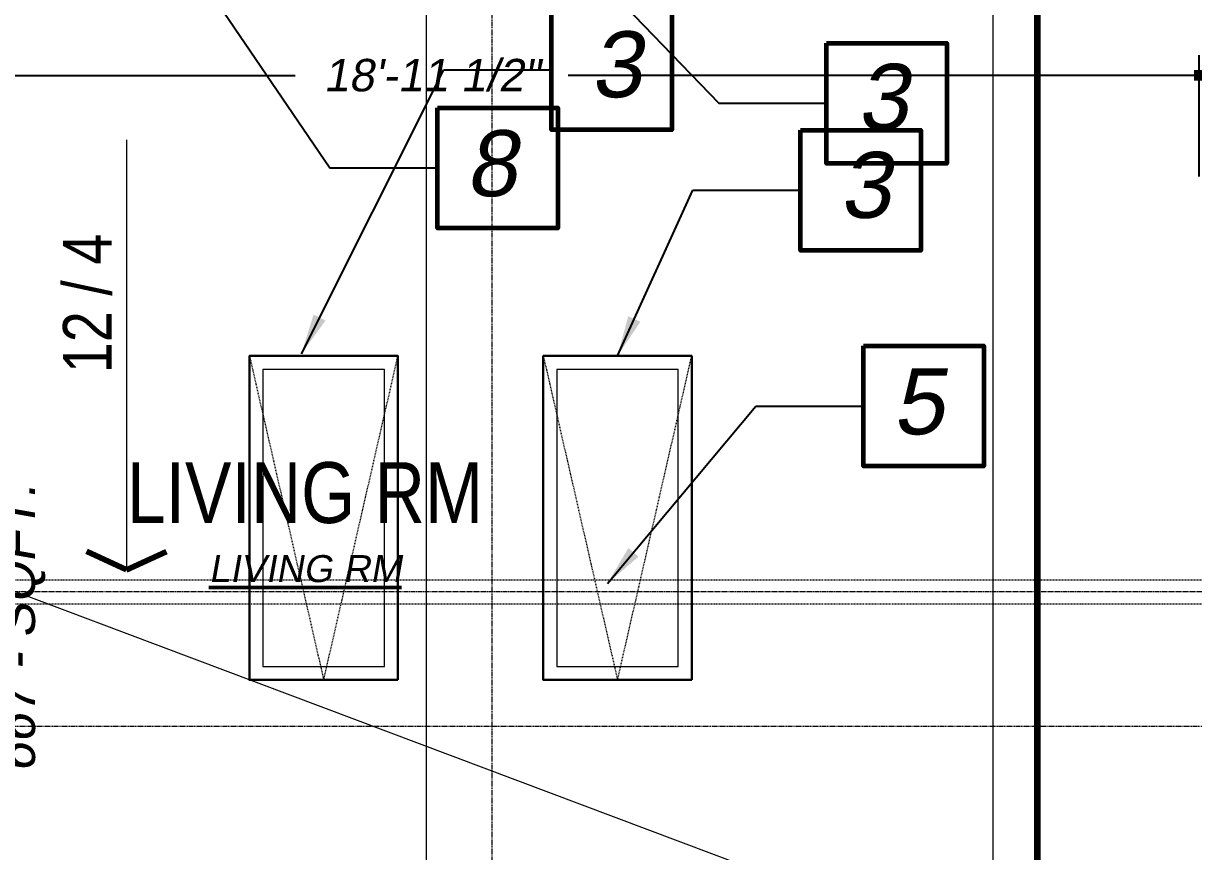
# Model space of a CAD drawing. Header units: inches. Extents: x -3905 to 10892, y 1064 to 9590.
# Drawn here: x 1589 to 1762.4, y 2366.2 to 2488.9 of the extents above; entities that cross this region are included whole.
import ezdxf

# ---------------------------------------------------------------- set-up
doc = ezdxf.new("R2010")
doc.units = ezdxf.units.IN
doc.header["$MEASUREMENT"] = 0
doc.header["$PDMODE"] = 3
for name, pattern in [('MYCENTER', [0.9375, 0.75, -0.0625, 0.0625, -0.0625]), ('MYDIVIDE', [0.9375, 0.75, -0.0625, 0, -0.0625, 0, -0.0625]), ('MYHIDDEN', [0.1875, 0.125, -0.0625])]:
    doc.linetypes.add(name, pattern=pattern)
doc.layers.add('Foundation', color=210, linetype='Continuous')
doc.layers.add('FoundationBlock', color=240, linetype='Continuous')
for name, color, linetype, lineweight in [('FP-DemoPlan', 240, 'Continuous', 0), ('FP-New', 131, 'Continuous', 0), ('Roof Plan', 50, 'Continuous', 0), ('RoofFraming', 121, 'Continuous', 0), ('SECTIONS', 70, 'Continuous', 0), ('SECTIONS2', 30, 'Continuous', 0)]:
    doc.layers.add(name, color=color, linetype=linetype, lineweight=lineweight)
doc.styles.add('DSTEXT', font='arial.ttf', dxfattribs={"oblique": 12})
doc.styles.get("Standard").update_dxf_attribs({"font": 'arial.ttf', "oblique": 10})
doc.styles.add('Title', font='swissck.ttf')
doc.dimstyles.new('WeaselDims$0', dxfattribs={"dimtxt": 0.1, "dimasz": 0.0325, "dimexe": 0.0625, "dimexo": 0.125, "dimgap": 0.09, "dimtad": 0, "dimdec": 4, "dimzin": 0, "dimdsep": 46, "dimlunit": 4, "dimtxsty": 'Standard', "dimblk": 'BOXFILLED', "dimcen": 0.09, "dimadec": 0, "dimazin": 0, "dimtfac": 1, "dimtdec": 4, "dimtofl": 0, "dimtmove": 1, "dimatfit": 3, "dimfxl": 1, "dimfrac": 2, "dimtolj": 1, "dimtzin": 0, "dimarcsym": 0})
doc.dimstyles.new('WeaselDims$7', dxfattribs={"dimtxt": 0.0625, "dimasz": 0.046875, "dimexe": 0.125, "dimexo": 0.125, "dimgap": 0.0625, "dimtad": 0, "dimdec": 4, "dimrnd": 0.0625, "dimzin": 0, "dimdsep": 46, "dimlunit": 4, "dimtxsty": 'DSTEXT', "dimblk": 'ARCHTICK', "dimcen": 0, "dimadec": 0, "dimazin": 0, "dimtfac": 1, "dimtdec": 4, "dimtofl": 0, "dimtmove": 1, "dimatfit": 3, "dimfxl": 1, "dimfrac": 1, "dimtolj": 1, "dimtzin": 0, "dimarcsym": 0})

# ---------------------------------------------------------------- blocks, each defined once
blk = doc.blocks.new('_ArchTick')
at = {"color": 0, "linetype": 'ByBlock', "lineweight": 0, "const_width": 0.15}
blk.add_lwpolyline([(-0.5, -0.5), (0.5, 0.5)], dxfattribs=at)
blk = doc.blocks.new('_BoxFilled')
at = {"color": 0, "linetype": 'ByBlock', "lineweight": -2}
blk.add_line((-0.5, 0), (-1, 0), dxfattribs=at)
at = {"color": 0, "linetype": 'ByBlock'}
blk.add_solid([(-0.5, 0.5), (0.5, 0.5), (-0.5, -0.5), (0.5, -0.5)], dxfattribs=at)
blk = doc.blocks.new('*D225')
at = {"layer": 'Defpoints', "color": 0, "linetype": 'Continuous', "lineweight": 5, "transparency": 16777216}
for p in [(1493.94, 2502.18), (1722.38, 2502.18), (1537.25, 2427.18)]:
    blk.add_point(p, dxfattribs=at)
at = {"layer": 'Foundation', "color": 0, "linetype": 'Continuous', "lineweight": -2, "transparency": 16777216}
for p, q in [((1716.38, 2502.18), (1490.94, 2502.18)), ((1493.94, 2500.62), (1493.94, 2475.83)), ((1493.94, 2428.74), (1493.94, 2453.54)), ((1531.25, 2427.18), (1490.94, 2427.18))]:
    blk.add_line(p, q, dxfattribs=at)
at = {"layer": 'Foundation', "color": 0, "linetype": 'Continuous', "lineweight": -2, "transparency": 16777216, "xscale": 1.56, "yscale": 1.56, "zscale": 1.56}
for p, rotation in [((1493.94, 2502.18), 90), ((1493.94, 2427.18), 270)]:
    blk.add_blockref('_BoxFilled', p, dxfattribs=dict(at, rotation=rotation))
at = {"layer": 'Foundation', "color": 0, "linetype": 'Continuous', "lineweight": 5, "transparency": 16777216, "insert": (1493.94, 2464.68), "char_height": 4.8, "attachment_point": 5, "rotation": 90}
blk.add_mtext('\\A1;6\'-3"', dxfattribs=at)
blk = doc.blocks.new('*D336')
at = {"layer": 'Defpoints', "color": 0, "linetype": 'Continuous', "lineweight": 5, "transparency": 16777216}
for p in [(1763.25, 2481.18), (1763.25, 2460.18), (1535.75, 2442.18)]:
    blk.add_point(p, dxfattribs=at)
at = {"layer": 'FP-New', "color": 0, "linetype": 'Continuous', "lineweight": -2, "transparency": 16777216}
for p, q in [((1535.75, 2448.18), (1535.75, 2484.18)), ((1763.25, 2466.18), (1763.25, 2484.18)), ((1537.31, 2481.18), (1629.27, 2481.18)), ((1761.69, 2481.18), (1669.72, 2481.18))]:
    blk.add_line(p, q, dxfattribs=at)
at = {"layer": 'FP-New', "color": 0, "linetype": 'Continuous', "lineweight": -2, "transparency": 16777216, "xscale": 1.56, "yscale": 1.56, "zscale": 1.56, "rotation": 180}
blk.add_blockref('_BoxFilled', (1535.75, 2481.18), dxfattribs=at)
at = {"layer": 'FP-New', "color": 0, "linetype": 'Continuous', "lineweight": -2, "transparency": 16777216, "xscale": 1.56, "yscale": 1.56, "zscale": 1.56}
blk.add_blockref('_BoxFilled', (1763.25, 2481.18), dxfattribs=at)
at = {"layer": 'FP-New', "color": 0, "linetype": 'Continuous', "lineweight": 18, "transparency": 16777216, "insert": (1649.5, 2481.18), "char_height": 4.8, "attachment_point": 5}
blk.add_mtext('\\A1;18\'-11 1/2"', dxfattribs=at)
blk = doc.blocks.new('*U411')
at = {"linetype": 'Continuous', "lineweight": 20}
blk.add_line((-332.23, 0.65), (81.44, 0.65), dxfattribs=at)

msp = doc.modelspace()

# ---------------------------------------------------------------- linework, layer by layer
at = {"layer": 'FoundationBlock', "linetype": 'MYCENTER', "lineweight": 9}
msp.add_line((1893.8695, 2404.68126), (1334.53214, 2404.68126), dxfattribs=at)
at = {"layer": 'FP-DemoPlan', "linetype": 'MYHIDDEN'}
for p, q in [((1355.24599, 2406.45626), (1843.24599, 2406.45626)), ((1355.24599, 2402.90626), (1843.24599, 2402.90626))]:
    msp.add_line(p, q, dxfattribs=at)
at = {"layer": 'FP-DemoPlan', "lineweight": 60}
for points in [[(1708.03538, 2485.96086), (1725.85971, 2485.96086), (1725.85971, 2468.14672), (1708.03538, 2468.14672)], [(1650.40385, 2476.38486), (1668.22818, 2476.38486), (1668.22818, 2458.57073), (1650.40385, 2458.57073)], [(1713.4851, 2441.11697), (1731.30943, 2441.11697), (1731.30943, 2423.30283), (1713.4851, 2423.30283)]]:
    msp.add_lwpolyline(points, close=True, dxfattribs=at)
at = {"layer": 'Roof Plan', "lineweight": 90}
msp.add_line((1739.24599, 2705.18126), (1739.24599, 2283.18126), dxfattribs=at)
at = {"layer": 'Roof Plan', "linetype": 'MYHIDDEN'}
for p, q in [((1622.52166, 2439.63774), (1633.52166, 2391.63774)), ((1633.52166, 2391.63774), (1644.52166, 2439.63774)), ((1666.05555, 2439.63774), (1677.05555, 2391.63774)), ((1677.05555, 2391.63774), (1688.05555, 2439.63774))]:
    msp.add_line(p, q, dxfattribs=at)
at = {"layer": 'Roof Plan', "lineweight": 60}
for points in [[(1667.26958, 2490.91905), (1685.09391, 2490.91905), (1685.09391, 2473.10491), (1667.26958, 2473.10491)], [(1704.17064, 2473.0613), (1721.99496, 2473.0613), (1721.99496, 2455.24717), (1704.17064, 2455.24717)]]:
    msp.add_lwpolyline(points, close=True, dxfattribs=at)
at = {"layer": 'Roof Plan', "lineweight": 30}
for points in [[(1644.52166, 2391.63774), (1644.52166, 2439.63774), (1622.52166, 2439.63774), (1622.52166, 2391.63774)], [(1688.05555, 2391.63774), (1688.05555, 2439.63774), (1666.05555, 2439.63774), (1666.05555, 2391.63774)]]:
    msp.add_lwpolyline(points, close=True, dxfattribs=at)
at = {"layer": 'Roof Plan'}
for points in [[(1642.52166, 2393.63774), (1642.52166, 2437.63774), (1624.52166, 2437.63774), (1624.52166, 2393.63774)], [(1686.05555, 2393.63774), (1686.05555, 2437.63774), (1668.05555, 2437.63774), (1668.05555, 2393.63774)]]:
    msp.add_lwpolyline(points, close=True, dxfattribs=at)
at = {"layer": 'RoofFraming', "linetype": 'Continuous', "lineweight": 50}
msp.add_line((1739.24599, 2283.18126), (1739.24599, 2705.18126), dxfattribs=at)
at = {"layer": 'RoofFraming', "linetype": 'Continuous', "lineweight": 0}
for p, q in [((1739.24599, 2502.18126), (1739.24599, 2307.18126)), ((1604.32535, 2471.62307), (1604.32535, 2407.93943))]:
    msp.add_line(p, q, dxfattribs=at)
at = {"layer": 'RoofFraming', "linetype": 'Continuous', "lineweight": 80}
for q in [(1598.40228, 2410.64394), (1610.24842, 2410.64394)]:
    msp.add_line((1604.32535, 2407.93943), q, dxfattribs=at)
at = {"layer": 'SECTIONS', "linetype": 'MYDIVIDE', "lineweight": 20}
for p, q in [((1658.43053, 2819.14153), (1658.43053, 2085.15272)), ((1732.64306, 2819.14153), (1732.64306, 2085.15272)), ((1732.64306, 2795.91578), (1732.64306, 2085.15272)), ((2048.00211, 2384.76403), (890.99618, 2384.76403))]:
    msp.add_line(p, q, dxfattribs=at)
at = {"layer": 'SECTIONS2', "linetype": 'Continuous', "lineweight": 0}
msp.add_line((1648.69684, 2723.20606), (1648.69684, 2202.72002), dxfattribs=at)

# ---------------------------------------------------------------- block references
at = {"layer": 'RoofFraming', "linetype": 'Continuous', "lineweight": 5, "rotation": 339.3982700325762}
msp.add_blockref('*U411', (1676.22702, 2370.81663), dxfattribs=at)

# ---------------------------------------------------------------- texts
at = {"layer": 'FP-DemoPlan', "oblique": 10}
for s, p in [('3', (1712.541, 2473.10873)), ('8', (1654.57018, 2463.27825)), ('5', (1717.82374, 2428.01401))]:
    msp.add_text(s, height=9.76958, dxfattribs=at).set_placement(p)
at = {"layer": 'FP-DemoPlan', "linetype": 'Continuous', "lineweight": 0, "style": 'Title'}
msp.add_text('LIVING RM', height=9.014637, dxfattribs=at).set_placement((1604.35037, 2414.87543))
at = {"layer": 'FP-New', "linetype": 'Continuous', "lineweight": 50, "insert": (1616.49974, 2410.12693), "char_height": 4, "attachment_point": 1}
msp.add_mtext_dynamic_manual_height_columns('{\\LLIVING RM}', width=49.2818766, gutter_width=44.23958, heights=[0], dxfattribs=at)
at = {"layer": 'Roof Plan', "oblique": 10}
for p in [(1673.05876, 2477.93019), (1709.95982, 2460.07244)]:
    msp.add_text('3', height=9.76958, dxfattribs=at).set_placement(p)
msp.add_text('667 - SQFT.', height=5.5493651, rotation=90, dxfattribs=at).set_placement((1590.75207, 2377.94637))
at = {"layer": 'RoofFraming', "linetype": 'Continuous', "lineweight": 0, "style": 'Title'}
msp.add_text('12 / 4', height=7.20146, rotation=90, dxfattribs=at).set_placement((1602.09552, 2437.06969))

# ---------------------------------------------------------------- dimensions: what is measured, and where the dimension line sits
at = {"layer": 'Foundation', "linetype": 'Continuous', "lineweight": 5}
dim = msp.add_linear_dim(base=(1493.93841, 2502.18126), p1=(1537.24599, 2427.18126), p2=(1722.37571, 2502.18126), angle=90, dimstyle='WeaselDims$0', override={"dimscale": 48}, dxfattribs=at)
dim.commit()
dim.dimension.update_dxf_attribs({"geometry": '*D225', "text_midpoint": (1493.93841, 2464.68126)})
at = {"layer": 'FP-New', "linetype": 'Continuous', "lineweight": 18}
dim = msp.add_linear_dim(base=(1763.24599, 2481.18167), p1=(1535.74599, 2442.18126), p2=(1763.24599, 2460.18126), dimstyle='WeaselDims$0', override={"dimscale": 48}, dxfattribs=at)
dim.commit()
dim.dimension.update_dxf_attribs({"geometry": '*D336', "text_midpoint": (1649.49599, 2481.18167)})

# ---------------------------------------------------------------- leaders
at = {"layer": 'FP-DemoPlan'}
for points in [[(1610.81159, 2502.2431), (1634.44892, 2467.4778), (1650.40385, 2467.4778)], [(1670.83387, 2499.03269), (1692.08044, 2477.05379), (1708.03538, 2477.05379)], [(1675.56689, 2405.94034), (1697.53017, 2432.2099), (1713.4851, 2432.2099)]]:
    msp.add_leader(points, dimstyle='WeaselDims$7', override={"dimscale": 48, "dimasz": 0.125, "dimgap": 0.0625, "dimtad": 0}, dxfattribs=at)
at = {"layer": 'Roof Plan'}
for points in [[(1630.20872, 2439.93538), (1651.31464, 2482.01198), (1667.26958, 2482.01198)], [(1677.05555, 2439.63774), (1688.2157, 2464.15423), (1704.17064, 2464.15423)]]:
    msp.add_leader(points, dimstyle='WeaselDims$7', override={"dimscale": 48, "dimasz": 0.125, "dimgap": 0.0625, "dimtad": 0}, dxfattribs=at)

doc.saveas('drawing.dxf')
